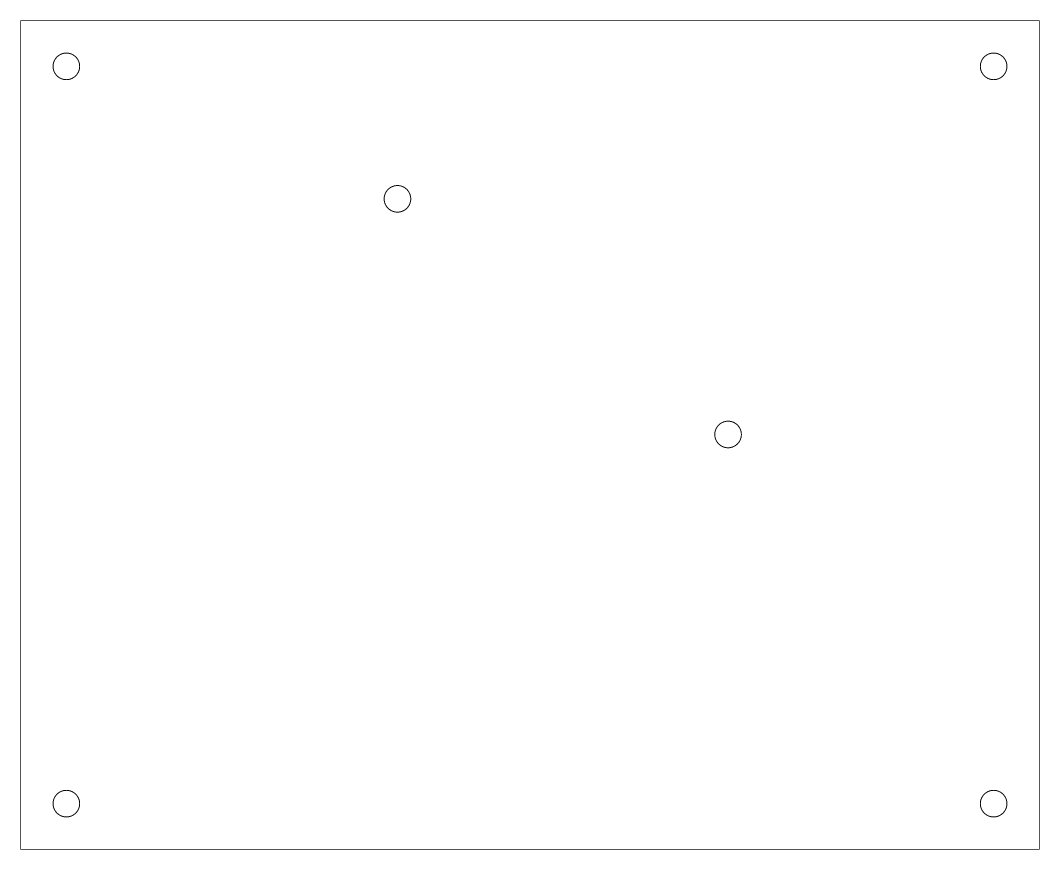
# Model space of a CAD drawing. Header units: millimetres. Extents: x -134 to 0, y 0 to 109.
import ezdxf

# ---------------------------------------------------------------- set-up
doc = ezdxf.new("R2010")
doc.units = ezdxf.units.MM
doc.header["$MEASUREMENT"] = 0
doc.layers.add('Board-Outline-Layer', color=7, linetype='Continuous', true_color=0xff00ff)

msp = doc.modelspace()

# ---------------------------------------------------------------- linework, layer by layer
at = {"layer": 'Board-Outline-Layer', "const_width": 0.1}
msp.add_lwpolyline([(-134, 0), (-134, 109), (0, 109), (0, 0)], close=True, dxfattribs=at)
at = {"layer": 'Board-Outline-Layer', "const_width": 0.127}
for points in [[(-129.75, 103, 1), (-126.25, 103, 1)], [(-7.75, 103, 1), (-4.25, 103, 1)], [(-86.19, 85.57, 1), (-82.69, 85.57, 1)], [(-42.69, 54.57, 1), (-39.19, 54.57, 1)], [(-129.75, 6, 1), (-126.25, 6, 1)], [(-7.75, 6, 1), (-4.25, 6, 1)]]:
    msp.add_lwpolyline(points, format="xyb", close=True, dxfattribs=at)

doc.saveas('drawing.dxf')
